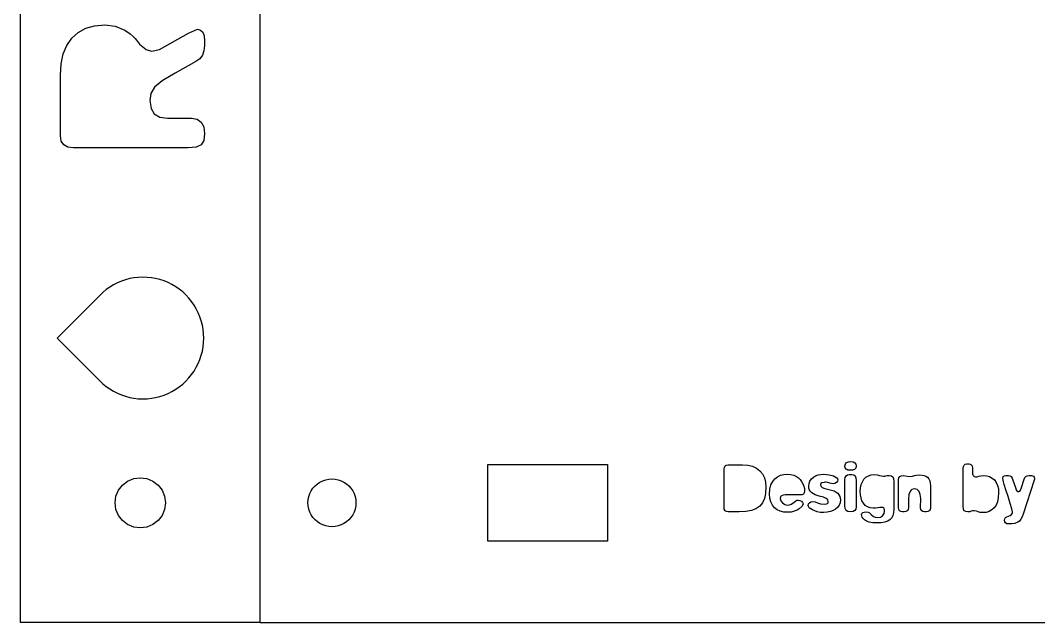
# Model space of a CAD drawing. Header units: metres. Extents: x 641 to 1235, y -1361 to -1021.
# Drawn here: x 1039.9 to 1124.8, y -1361 to -1310.8 of the extents above; entities that cross this region are included whole.
import ezdxf

# ---------------------------------------------------------------- set-up
doc = ezdxf.new("R2010")
doc.units = ezdxf.units.M

msp = doc.modelspace()

# ---------------------------------------------------------------- linework, layer by layer
at = {"layer": 'COMPONENT10'}
for p, q in [((1098.58, -1348.22, 0), (1098.6, -1348.066, 0)), ((1098.58, -1351.351, 0), (1098.58, -1348.22, 0)), ((1098.6, -1348.066, 0), (1098.662, -1347.956, 0)), ((1098.662, -1347.956, 0), (1098.764, -1347.89, 0)), ((1098.764, -1347.89, 0), (1098.908, -1347.868, 0)), ((1098.908, -1347.868, 0), (1100.116, -1347.868, 0)), ((1100.116, -1347.868, 0), (1100.558, -1347.899, 0)), ((1100.558, -1347.899, 0), (1100.947, -1347.99, 0)), ((1100.947, -1347.99, 0), (1101.283, -1348.142, 0)), ((1101.283, -1348.142, 0), (1101.564, -1348.355, 0)), ((1101.564, -1348.355, 0), (1101.788, -1348.624, 0)), ((1108.667, -1347.974, 0), (1108.701, -1347.792, 0)), ((1108.692, -1348.114, 0), (1108.667, -1347.974, 0)), ((1108.767, -1348.227, 0), (1108.692, -1348.114, 0)), ((1108.701, -1347.792, 0), (1108.802, -1347.678, 0)), ((1108.906, -1348.301, 0), (1108.767, -1348.227, 0)), ((1108.802, -1347.678, 0), (1108.95, -1347.619, 0)), ((1109.124, -1348.326, 0), (1108.906, -1348.301, 0)), ((1108.95, -1347.619, 0), (1109.124, -1347.599, 0)), ((1109.124, -1347.599, 0), (1109.344, -1347.624, 0)), ((1109.304, -1348.307, 0), (1109.124, -1348.326, 0)), ((1109.456, -1348.25, 0), (1109.304, -1348.307, 0)), ((1109.344, -1347.624, 0), (1109.488, -1347.699, 0)), ((1109.559, -1348.137, 0), (1109.456, -1348.25, 0)), ((1109.488, -1347.699, 0), (1109.567, -1347.812, 0)), ((1109.593, -1347.951, 0), (1109.559, -1348.137, 0)), ((1109.567, -1347.812, 0), (1109.593, -1347.951, 0)), ((1118.532, -1348.143, 0), (1118.549, -1347.999, 0)), ((1118.532, -1351.321, 0), (1118.532, -1348.143, 0)), ((1118.549, -1347.999, 0), (1118.602, -1347.882, 0)), ((1118.602, -1347.882, 0), (1118.693, -1347.805, 0)), ((1118.693, -1347.805, 0), (1118.825, -1347.779, 0)), ((1118.825, -1347.779, 0), (1119.012, -1347.779, 0)), ((1119.012, -1347.779, 0), (1119.126, -1347.801, 0)), ((1119.126, -1347.801, 0), (1119.22, -1347.867, 0)), ((1119.22, -1347.867, 0), (1119.284, -1347.98, 0)), ((1119.284, -1347.98, 0), (1119.305, -1348.143, 0)), ((1119.305, -1348.143, 0), (1119.305, -1348.53, 0)), ((1101.788, -1348.624, 0), (1101.947, -1348.945, 0)), ((1101.947, -1348.945, 0), (1102.043, -1349.319, 0)), ((1102.489, -1349.544, 0), (1102.635, -1349.257, 0)), ((1102.635, -1349.257, 0), (1102.823, -1349.031, 0)), ((1102.823, -1349.031, 0), (1103.045, -1348.861, 0)), ((1103.045, -1348.861, 0), (1103.297, -1348.743, 0)), ((1103.297, -1348.743, 0), (1103.569, -1348.675, 0)), ((1103.569, -1348.675, 0), (1103.851, -1348.653, 0)), ((1103.851, -1348.653, 0), (1104.15, -1348.674, 0)), ((1104.15, -1348.674, 0), (1104.402, -1348.738, 0)), ((1104.402, -1348.738, 0), (1104.614, -1348.835, 0)), ((1104.614, -1348.835, 0), (1104.792, -1348.957, 0)), ((1104.792, -1348.957, 0), (1104.938, -1349.1, 0)), ((1104.938, -1349.1, 0), (1105.05, -1349.257, 0)), ((1105.05, -1349.257, 0), (1105.203, -1349.573, 0)), ((1105.667, -1349.422, 0), (1105.746, -1349.222, 0)), ((1105.746, -1349.222, 0), (1105.87, -1349.05, 0)), ((1105.87, -1349.05, 0), (1106.028, -1348.909, 0)), ((1106.028, -1348.909, 0), (1106.216, -1348.797, 0)), ((1106.216, -1348.797, 0), (1106.43, -1348.715, 0)), ((1106.43, -1348.715, 0), (1106.659, -1348.665, 0)), ((1106.659, -1348.665, 0), (1106.896, -1348.648, 0)), ((1106.896, -1348.648, 0), (1107.344, -1348.689, 0)), ((1107.344, -1348.689, 0), (1107.72, -1348.794, 0)), ((1107.72, -1348.794, 0), (1107.975, -1348.944, 0)), ((1108.033, -1349.24, 0), (1107.945, -1349.343, 0)), ((1107.975, -1348.944, 0), (1108.045, -1349.03, 0)), ((1108.069, -1349.117, 0), (1108.033, -1349.24, 0)), ((1108.045, -1349.03, 0), (1108.069, -1349.117, 0)), ((1108.667, -1349.087, 0), (1108.691, -1348.914, 0)), ((1108.667, -1351.28, 0), (1108.667, -1349.087, 0)), ((1108.691, -1348.914, 0), (1108.764, -1348.78, 0)), ((1108.764, -1348.78, 0), (1108.876, -1348.694, 0)), ((1108.876, -1348.694, 0), (1109.019, -1348.665, 0)), ((1109.019, -1348.665, 0), (1109.23, -1348.665, 0)), ((1109.23, -1348.665, 0), (1109.394, -1348.697, 0)), ((1109.394, -1348.697, 0), (1109.511, -1348.794, 0)), ((1109.511, -1348.794, 0), (1109.582, -1348.955, 0)), ((1109.582, -1348.955, 0), (1109.605, -1349.181, 0)), ((1109.605, -1349.181, 0), (1109.605, -1351.374, 0)), ((1110.115, -1349.277, 0), (1110.247, -1349.07, 0)), ((1110.247, -1349.07, 0), (1110.414, -1348.903, 0)), ((1110.414, -1348.903, 0), (1110.617, -1348.777, 0)), ((1110.617, -1348.777, 0), (1110.853, -1348.698, 0)), ((1110.853, -1348.698, 0), (1111.124, -1348.672, 0)), ((1111.124, -1348.672, 0), (1111.341, -1348.695, 0)), ((1111.341, -1348.695, 0), (1111.543, -1348.745, 0)), ((1111.543, -1348.745, 0), (1111.722, -1348.792, 0)), ((1111.722, -1348.792, 0), (1111.874, -1348.812, 0)), ((1111.874, -1348.812, 0), (1111.983, -1348.804, 0)), ((1111.983, -1348.804, 0), (1112.083, -1348.783, 0)), ((1112.083, -1348.783, 0), (1112.194, -1348.762, 0)), ((1112.194, -1348.762, 0), (1112.344, -1348.754, 0)), ((1112.344, -1348.754, 0), (1112.535, -1348.78, 0)), ((1112.535, -1348.78, 0), (1112.651, -1348.859, 0)), ((1112.651, -1348.859, 0), (1112.711, -1349.018, 0)), ((1112.711, -1349.018, 0), (1112.731, -1349.281, 0)), ((1113.137, -1349.105, 0), (1113.163, -1348.956, 0)), ((1113.137, -1351.427, 0), (1113.137, -1349.105, 0)), ((1113.163, -1348.956, 0), (1113.24, -1348.85, 0)), ((1113.24, -1348.85, 0), (1113.368, -1348.786, 0)), ((1113.368, -1348.786, 0), (1113.548, -1348.765, 0)), ((1113.548, -1348.765, 0), (1113.864, -1348.806, 0)), ((1113.864, -1348.806, 0), (1114.122, -1348.847, 0)), ((1114.122, -1348.847, 0), (1114.303, -1348.824, 0)), ((1114.303, -1348.824, 0), (1114.462, -1348.771, 0)), ((1114.462, -1348.771, 0), (1114.646, -1348.718, 0)), ((1114.646, -1348.718, 0), (1114.907, -1348.695, 0)), ((1114.907, -1348.695, 0), (1115.271, -1348.748, 0)), ((1115.271, -1348.748, 0), (1115.423, -1348.815, 0)), ((1115.423, -1348.815, 0), (1115.554, -1348.909, 0)), ((1115.554, -1348.909, 0), (1115.661, -1349.034, 0)), ((1115.661, -1349.034, 0), (1115.737, -1349.197, 0)), ((1115.737, -1349.197, 0), (1115.782, -1349.396, 0)), ((1119.305, -1348.53, 0), (1119.32, -1348.651, 0)), ((1119.32, -1348.651, 0), (1119.367, -1348.767, 0)), ((1119.367, -1348.767, 0), (1119.443, -1348.853, 0)), ((1119.443, -1348.853, 0), (1119.551, -1348.882, 0)), ((1119.551, -1348.882, 0), (1119.689, -1348.861, 0)), ((1119.689, -1348.861, 0), (1119.836, -1348.817, 0)), ((1119.836, -1348.817, 0), (1120.012, -1348.773, 0)), ((1120.012, -1348.773, 0), (1120.231, -1348.753, 0)), ((1120.231, -1348.753, 0), (1120.492, -1348.777, 0)), ((1120.492, -1348.777, 0), (1120.733, -1348.85, 0)), ((1120.733, -1348.85, 0), (1120.948, -1348.968, 0)), ((1120.948, -1348.968, 0), (1121.132, -1349.131, 0)), ((1121.132, -1349.131, 0), (1121.28, -1349.338, 0)), ((1121.83, -1349.005, 0), (1121.871, -1348.846, 0)), ((1121.88, -1349.286, 0), (1121.83, -1349.005, 0)), ((1121.871, -1348.846, 0), (1121.967, -1348.776, 0)), ((1121.967, -1348.776, 0), (1122.091, -1348.759, 0)), ((1122.091, -1348.759, 0), (1122.302, -1348.759, 0)), ((1122.302, -1348.759, 0), (1122.433, -1348.782, 0)), ((1122.433, -1348.782, 0), (1122.539, -1348.852, 0)), ((1122.539, -1348.852, 0), (1122.621, -1348.97, 0)), ((1122.621, -1348.97, 0), (1122.677, -1349.134, 0)), ((1122.677, -1349.134, 0), (1122.882, -1349.767, 0)), ((1123.404, -1349.755, 0), (1123.615, -1349.064, 0)), ((1124.46, -1349.157, 0), (1123.533, -1351.972, 0)), ((1123.615, -1349.064, 0), (1123.675, -1348.934, 0)), ((1123.675, -1348.934, 0), (1123.759, -1348.838, 0)), ((1123.759, -1348.838, 0), (1123.874, -1348.778, 0)), ((1123.874, -1348.778, 0), (1124.026, -1348.759, 0)), ((1124.026, -1348.759, 0), (1124.225, -1348.759, 0)), ((1124.225, -1348.759, 0), (1124.323, -1348.774, 0)), ((1124.323, -1348.774, 0), (1124.407, -1348.82, 0)), ((1124.407, -1348.82, 0), (1124.464, -1348.888, 0)), ((1124.477, -1349.078, 0), (1124.46, -1349.157, 0)), ((1124.464, -1348.888, 0), (1124.483, -1348.97, 0)), ((1124.483, -1348.97, 0), (1124.477, -1349.078, 0)), ((1102.043, -1349.319, 0), (1102.075, -1349.744, 0)), ((1102.075, -1349.744, 0), (1102.043, -1350.251, 0)), ((1102.363, -1350.306, 0), (1102.394, -1349.893, 0)), ((1102.394, -1349.893, 0), (1102.489, -1349.544, 0)), ((1105.203, -1349.573, 0), (1105.276, -1349.852, 0)), ((1105.294, -1350.036, 0), (1105.27, -1350.207, 0)), ((1105.276, -1349.852, 0), (1105.294, -1350.036, 0)), ((1105.641, -1349.645, 0), (1105.667, -1349.422, 0)), ((1105.658, -1349.82, 0), (1105.641, -1349.645, 0)), ((1105.708, -1349.97, 0), (1105.658, -1349.82, 0)), ((1105.788, -1350.098, 0), (1105.708, -1349.97, 0)), ((1105.893, -1350.207, 0), (1105.788, -1350.098, 0)), ((1106.651, -1349.428, 0), (1106.626, -1349.498, 0)), ((1106.626, -1349.498, 0), (1106.658, -1349.648, 0)), ((1106.726, -1349.381, 0), (1106.651, -1349.428, 0)), ((1106.658, -1349.648, 0), (1106.77, -1349.756, 0)), ((1106.922, -1349.334, 0), (1106.726, -1349.381, 0)), ((1106.77, -1349.756, 0), (1106.981, -1349.838, 0)), ((1107.007, -1349.328, 0), (1106.922, -1349.334, 0)), ((1106.981, -1349.838, 0), (1107.318, -1349.914, 0)), ((1107.066, -1349.325, 0), (1107.007, -1349.328, 0)), ((1107.245, -1349.345, 0), (1107.066, -1349.325, 0)), ((1107.409, -1349.387, 0), (1107.245, -1349.345, 0)), ((1107.318, -1349.914, 0), (1107.761, -1350.047, 0)), ((1107.547, -1349.428, 0), (1107.409, -1349.387, 0)), ((1107.705, -1349.445, 0), (1107.547, -1349.428, 0)), ((1107.828, -1349.416, 0), (1107.705, -1349.445, 0)), ((1107.761, -1350.047, 0), (1107.927, -1350.138, 0)), ((1107.945, -1349.343, 0), (1107.828, -1349.416, 0)), ((1109.939, -1350.102, 0), (1109.959, -1349.799, 0)), ((1109.955, -1350.372, 0), (1109.939, -1350.102, 0)), ((1109.959, -1349.799, 0), (1110.019, -1349.522, 0)), ((1110.019, -1349.522, 0), (1110.115, -1349.277, 0)), ((1112.731, -1349.281, 0), (1112.731, -1351.604, 0)), ((1114.094, -1350.09, 0), (1113.997, -1350.354, 0)), ((1114.166, -1349.998, 0), (1114.094, -1350.09, 0)), ((1114.254, -1349.932, 0), (1114.166, -1349.998, 0)), ((1114.479, -1349.879, 0), (1114.254, -1349.932, 0)), ((1114.699, -1349.93, 0), (1114.479, -1349.879, 0)), ((1114.856, -1350.081, 0), (1114.699, -1349.93, 0)), ((1114.95, -1350.334, 0), (1114.856, -1350.081, 0)), ((1115.782, -1349.396, 0), (1115.797, -1349.633, 0)), ((1115.797, -1349.633, 0), (1115.797, -1351.462, 0)), ((1121.28, -1349.338, 0), (1121.393, -1349.588, 0)), ((1121.393, -1349.588, 0), (1121.463, -1349.882, 0)), ((1121.463, -1349.882, 0), (1121.486, -1350.219, 0)), ((1121.947, -1349.503, 0), (1121.88, -1349.286, 0)), ((1122.096, -1349.949, 0), (1121.947, -1349.503, 0)), ((1122.281, -1350.515, 0), (1122.096, -1349.949, 0)), ((1122.882, -1349.767, 0), (1122.941, -1349.943, 0)), ((1122.941, -1349.943, 0), (1123.017, -1350.043, 0)), ((1123.017, -1350.043, 0), (1123.099, -1350.087, 0)), ((1123.099, -1350.087, 0), (1123.175, -1350.096, 0)), ((1123.175, -1350.096, 0), (1123.254, -1350.069, 0)), ((1123.254, -1350.069, 0), (1123.313, -1349.99, 0)), ((1123.313, -1349.99, 0), (1123.404, -1349.755, 0)), ((1101.948, -1350.68, 0), (1101.786, -1351.034, 0)), ((1102.043, -1350.251, 0), (1101.948, -1350.68, 0)), ((1102.392, -1350.659, 0), (1102.363, -1350.306, 0)), ((1102.477, -1350.966, 0), (1102.392, -1350.659, 0)), ((1103.291, -1350.548, 0), (1103.265, -1350.681, 0)), ((1103.265, -1350.681, 0), (1103.318, -1350.875, 0)), ((1103.368, -1350.453, 0), (1103.291, -1350.548, 0)), ((1103.318, -1350.875, 0), (1103.455, -1351.048, 0)), ((1103.496, -1350.396, 0), (1103.368, -1350.453, 0)), ((1103.675, -1350.377, 0), (1103.496, -1350.396, 0)), ((1104.625, -1350.377, 0), (1103.675, -1350.377, 0)), ((1104.394, -1351.016, 0), (1104.567, -1350.875, 0)), ((1104.567, -1350.875, 0), (1104.658, -1350.827, 0)), ((1104.895, -1350.377, 0), (1104.625, -1350.377, 0)), ((1104.658, -1350.827, 0), (1104.766, -1350.811, 0)), ((1104.766, -1350.811, 0), (1104.907, -1350.84, 0)), ((1105.077, -1350.36, 0), (1104.895, -1350.377, 0)), ((1104.907, -1350.84, 0), (1105.036, -1350.913, 0)), ((1105.036, -1350.913, 0), (1105.13, -1351.01, 0)), ((1105.2, -1350.309, 0), (1105.077, -1350.36, 0)), ((1105.27, -1350.207, 0), (1105.2, -1350.309, 0)), ((1105.708, -1351.028, 0), (1105.825, -1350.958, 0)), ((1105.825, -1350.958, 0), (1105.946, -1350.935, 0)), ((1106.169, -1350.378, 0), (1105.893, -1350.207, 0)), ((1105.946, -1350.935, 0), (1106.166, -1350.967, 0)), ((1106.509, -1350.489, 0), (1106.169, -1350.378, 0)), ((1106.864, -1350.58, 0), (1106.509, -1350.489, 0)), ((1107.098, -1350.665, 0), (1106.864, -1350.58, 0)), ((1107.227, -1350.776, 0), (1107.098, -1350.665, 0)), ((1107.265, -1350.946, 0), (1107.227, -1350.776, 0)), ((1107.251, -1351.037, 0), (1107.265, -1350.946, 0)), ((1107.927, -1350.138, 0), (1108.057, -1350.246, 0)), ((1108.057, -1350.246, 0), (1108.224, -1350.499, 0)), ((1108.224, -1350.499, 0), (1108.28, -1350.794, 0)), ((1108.28, -1350.794, 0), (1108.253, -1351.028, 0)), ((1110.004, -1350.63, 0), (1109.955, -1350.372, 0)), ((1110.086, -1350.868, 0), (1110.004, -1350.63, 0)), ((1110.203, -1351.076, 0), (1110.086, -1350.868, 0)), ((1113.965, -1350.724, 0), (1113.959, -1351.462, 0)), ((1113.997, -1350.354, 0), (1113.965, -1350.724, 0)), ((1114.982, -1350.688, 0), (1114.95, -1350.334, 0)), ((1114.976, -1351.462, 0), (1114.982, -1350.688, 0)), ((1121.387, -1350.943, 0), (1121.269, -1351.224, 0)), ((1121.461, -1350.608, 0), (1121.387, -1350.943, 0)), ((1121.486, -1350.219, 0), (1121.461, -1350.608, 0)), ((1122.46, -1351.086, 0), (1122.281, -1350.515, 0)), ((1098.599, -1351.571, 0), (1098.58, -1351.351, 0)), ((1098.659, -1351.706, 0), (1098.599, -1351.571, 0)), ((1098.767, -1351.774, 0), (1098.659, -1351.706, 0)), ((1098.931, -1351.797, 0), (1098.767, -1351.774, 0)), ((1099.846, -1351.797, 0), (1098.931, -1351.797, 0)), ((1100.392, -1351.767, 0), (1099.846, -1351.797, 0)), ((1100.855, -1351.679, 0), (1100.392, -1351.767, 0)), ((1101.24, -1351.53, 0), (1100.855, -1351.679, 0)), ((1101.55, -1351.316, 0), (1101.24, -1351.53, 0)), ((1101.786, -1351.034, 0), (1101.55, -1351.316, 0)), ((1102.613, -1351.228, 0), (1102.477, -1350.966, 0)), ((1102.793, -1351.444, 0), (1102.613, -1351.228, 0)), ((1103.013, -1351.613, 0), (1102.793, -1351.444, 0)), ((1103.268, -1351.734, 0), (1103.013, -1351.613, 0)), ((1103.553, -1351.807, 0), (1103.268, -1351.734, 0)), ((1103.455, -1351.048, 0), (1103.649, -1351.174, 0)), ((1103.863, -1351.831, 0), (1103.553, -1351.807, 0)), ((1103.649, -1351.174, 0), (1103.875, -1351.221, 0)), ((1104.171, -1351.81, 0), (1103.863, -1351.831, 0)), ((1103.875, -1351.221, 0), (1104.046, -1351.205, 0)), ((1104.046, -1351.205, 0), (1104.183, -1351.156, 0)), ((1104.438, -1351.746, 0), (1104.171, -1351.81, 0)), ((1104.183, -1351.156, 0), (1104.394, -1351.016, 0)), ((1104.663, -1351.653, 0), (1104.438, -1351.746, 0)), ((1104.845, -1351.544, 0), (1104.663, -1351.653, 0)), ((1105.086, -1351.306, 0), (1104.845, -1351.544, 0)), ((1105.165, -1351.115, 0), (1105.086, -1351.306, 0)), ((1105.13, -1351.01, 0), (1105.165, -1351.115, 0)), ((1105.594, -1351.263, 0), (1105.623, -1351.134, 0)), ((1105.617, -1351.349, 0), (1105.594, -1351.263, 0)), ((1105.685, -1351.444, 0), (1105.617, -1351.349, 0)), ((1105.623, -1351.134, 0), (1105.708, -1351.028, 0)), ((1105.943, -1351.634, 0), (1105.685, -1351.444, 0)), ((1106.35, -1351.787, 0), (1105.943, -1351.634, 0)), ((1106.166, -1350.967, 0), (1106.371, -1351.04, 0)), ((1106.607, -1351.833, 0), (1106.35, -1351.787, 0)), ((1106.371, -1351.04, 0), (1106.614, -1351.113, 0)), ((1106.614, -1351.113, 0), (1106.954, -1351.145, 0)), ((1106.954, -1351.145, 0), (1107.114, -1351.134, 0)), ((1107.114, -1351.134, 0), (1107.207, -1351.099, 0)), ((1107.447, -1351.775, 0), (1107.183, -1351.83, 0)), ((1107.207, -1351.099, 0), (1107.251, -1351.037, 0)), ((1107.682, -1351.686, 0), (1107.447, -1351.775, 0)), ((1107.884, -1351.567, 0), (1107.682, -1351.686, 0)), ((1108.049, -1351.417, 0), (1107.884, -1351.567, 0)), ((1108.174, -1351.236, 0), (1108.049, -1351.417, 0)), ((1108.253, -1351.028, 0), (1108.174, -1351.236, 0)), ((1108.688, -1351.506, 0), (1108.667, -1351.28, 0)), ((1108.752, -1351.667, 0), (1108.688, -1351.506, 0)), ((1108.891, -1351.764, 0), (1108.752, -1351.667, 0)), ((1109.136, -1351.797, 0), (1108.891, -1351.764, 0)), ((1109.341, -1351.77, 0), (1109.136, -1351.797, 0)), ((1109.488, -1351.691, 0), (1109.341, -1351.77, 0)), ((1109.576, -1351.559, 0), (1109.488, -1351.691, 0)), ((1109.605, -1351.374, 0), (1109.576, -1351.559, 0)), ((1110.145, -1351.85, 0), (1110.266, -1351.806, 0)), ((1110.356, -1351.25, 0), (1110.203, -1351.076, 0)), ((1110.266, -1351.806, 0), (1110.432, -1351.791, 0)), ((1110.543, -1351.384, 0), (1110.356, -1351.25, 0)), ((1110.432, -1351.791, 0), (1110.59, -1351.81, 0)), ((1110.768, -1351.469, 0), (1110.543, -1351.384, 0)), ((1110.59, -1351.81, 0), (1110.699, -1351.865, 0)), ((1111.03, -1351.498, 0), (1110.768, -1351.469, 0)), ((1111.206, -1351.486, 0), (1111.03, -1351.498, 0)), ((1111.402, -1351.457, 0), (1111.206, -1351.486, 0)), ((1111.575, -1351.428, 0), (1111.402, -1351.457, 0)), ((1111.687, -1351.416, 0), (1111.575, -1351.428, 0)), ((1111.817, -1351.434, 0), (1111.687, -1351.416, 0)), ((1111.904, -1351.489, 0), (1111.817, -1351.434, 0)), ((1111.952, -1351.587, 0), (1111.904, -1351.489, 0)), ((1111.928, -1351.941, 0), (1111.968, -1351.733, 0)), ((1111.968, -1351.733, 0), (1111.952, -1351.587, 0)), ((1112.731, -1351.604, 0), (1112.713, -1351.862, 0)), ((1113.159, -1351.59, 0), (1113.137, -1351.427, 0)), ((1113.226, -1351.703, 0), (1113.159, -1351.59, 0)), ((1113.33, -1351.769, 0), (1113.226, -1351.703, 0)), ((1113.466, -1351.791, 0), (1113.33, -1351.769, 0)), ((1113.595, -1351.791, 0), (1113.466, -1351.791, 0)), ((1113.736, -1351.771, 0), (1113.595, -1351.791, 0)), ((1113.854, -1351.712, 0), (1113.736, -1351.771, 0)), ((1113.933, -1351.61, 0), (1113.854, -1351.712, 0)), ((1113.959, -1351.462, 0), (1113.933, -1351.61, 0)), ((1114.999, -1351.61, 0), (1114.976, -1351.462, 0)), ((1115.07, -1351.712, 0), (1114.999, -1351.61, 0)), ((1115.175, -1351.771, 0), (1115.07, -1351.712, 0)), ((1115.304, -1351.791, 0), (1115.175, -1351.771, 0)), ((1115.434, -1351.791, 0), (1115.304, -1351.791, 0)), ((1115.574, -1351.771, 0), (1115.434, -1351.791, 0)), ((1115.692, -1351.712, 0), (1115.574, -1351.771, 0)), ((1115.771, -1351.61, 0), (1115.692, -1351.712, 0)), ((1115.797, -1351.462, 0), (1115.771, -1351.61, 0)), ((1118.553, -1351.555, 0), (1118.532, -1351.321, 0)), ((1118.617, -1351.696, 0), (1118.553, -1351.555, 0)), ((1118.738, -1351.766, 0), (1118.617, -1351.696, 0)), ((1118.93, -1351.789, 0), (1118.738, -1351.766, 0)), ((1119.085, -1351.778, 0), (1118.93, -1351.789, 0)), ((1119.188, -1351.748, 0), (1119.085, -1351.778, 0)), ((1119.293, -1351.719, 0), (1119.188, -1351.748, 0)), ((1119.457, -1351.707, 0), (1119.293, -1351.719, 0)), ((1119.63, -1351.731, 0), (1119.457, -1351.707, 0)), ((1119.768, -1351.783, 0), (1119.63, -1351.731, 0)), ((1119.935, -1351.836, 0), (1119.768, -1351.783, 0)), ((1120.704, -1351.757, 0), (1120.458, -1351.834, 0)), ((1120.925, -1351.63, 0), (1120.704, -1351.757, 0)), ((1121.114, -1351.453, 0), (1120.925, -1351.63, 0)), ((1121.269, -1351.224, 0), (1121.114, -1351.453, 0)), ((1122.598, -1351.55, 0), (1122.46, -1351.086, 0)), ((1122.654, -1351.796, 0), (1122.598, -1351.55, 0)), ((1122.632, -1351.914, 0), (1122.654, -1351.796, 0)), ((1106.896, -1351.848, 0), (1106.607, -1351.833, 0)), ((1107.183, -1351.83, 0), (1106.896, -1351.848, 0)), ((1110.045, -1352.026, 0), (1110.07, -1351.923, 0)), ((1110.101, -1352.234, 0), (1110.045, -1352.026, 0)), ((1110.07, -1351.923, 0), (1110.145, -1351.85, 0)), ((1110.178, -1352.351, 0), (1110.101, -1352.234, 0)), ((1110.3, -1352.46, 0), (1110.178, -1352.351, 0)), ((1110.47, -1352.558, 0), (1110.3, -1352.46, 0)), ((1110.693, -1352.642, 0), (1110.47, -1352.558, 0)), ((1110.978, -1352.699, 0), (1110.693, -1352.642, 0)), ((1110.699, -1351.865, 0), (1110.86, -1352.026, 0)), ((1110.86, -1352.026, 0), (1111.045, -1352.187, 0)), ((1111.045, -1352.187, 0), (1111.183, -1352.242, 0)), ((1111.183, -1352.242, 0), (1111.382, -1352.26, 0)), ((1111.382, -1352.26, 0), (1111.62, -1352.223, 0)), ((1111.62, -1352.223, 0), (1111.807, -1352.111, 0)), ((1111.998, -1352.648, 0), (1111.697, -1352.701, 0)), ((1111.807, -1352.111, 0), (1111.928, -1351.941, 0)), ((1112.24, -1352.56, 0), (1111.998, -1352.648, 0)), ((1112.429, -1352.437, 0), (1112.24, -1352.56, 0)), ((1112.567, -1352.279, 0), (1112.429, -1352.437, 0)), ((1112.66, -1352.087, 0), (1112.567, -1352.279, 0)), ((1112.713, -1351.862, 0), (1112.66, -1352.087, 0)), ((1120.196, -1351.859, 0), (1119.935, -1351.836, 0)), ((1120.458, -1351.834, 0), (1120.196, -1351.859, 0)), ((1121.973, -1352.488, 0), (1121.996, -1352.363, 0)), ((1121.995, -1352.623, 0), (1121.973, -1352.488, 0)), ((1122.061, -1352.722, 0), (1121.995, -1352.623, 0)), ((1121.996, -1352.363, 0), (1122.064, -1352.271, 0)), ((1122.064, -1352.271, 0), (1122.172, -1352.205, 0)), ((1122.172, -1352.205, 0), (1122.313, -1352.159, 0)), ((1122.313, -1352.159, 0), (1122.462, -1352.107, 0)), ((1122.462, -1352.107, 0), (1122.569, -1352.022, 0)), ((1122.569, -1352.022, 0), (1122.632, -1351.914, 0)), ((1123.099, -1352.664, 0), (1122.844, -1352.778, 0)), ((1123.219, -1352.557, 0), (1123.099, -1352.664, 0)), ((1123.334, -1352.412, 0), (1123.219, -1352.557, 0)), ((1123.439, -1352.219, 0), (1123.334, -1352.412, 0)), ((1123.533, -1351.972, 0), (1123.439, -1352.219, 0)), ((1111.335, -1352.718, 0), (1110.978, -1352.699, 0)), ((1111.697, -1352.701, 0), (1111.335, -1352.718, 0)), ((1122.162, -1352.784, 0), (1122.061, -1352.722, 0)), ((1122.29, -1352.804, 0), (1122.162, -1352.784, 0)), ((1122.583, -1352.804, 0), (1122.29, -1352.804, 0)), ((1122.844, -1352.778, 0), (1122.583, -1352.804, 0))]:
    msp.add_line(p, q, dxfattribs=at)
at = {"layer": 'COMPONENT18'}
for p, q in [((1044.156, -1312.25, 0.025), (1044.684, -1311.771, 0.025)), ((1044.684, -1311.771, 0.025), (1045.318, -1311.429, 0.025)), ((1045.318, -1311.429, 0.025), (1046.057, -1311.224, 0.025)), ((1046.057, -1311.224, 0.025), (1046.901, -1311.155, 0.025)), ((1046.901, -1311.155, 0.025), (1047.762, -1311.263, 0.025)), ((1047.762, -1311.263, 0.025), (1048.587, -1311.586, 0.025)), ((1048.587, -1311.586, 0.025), (1049.009, -1311.882, 0.025)), ((1051.458, -1313.201, 0.025), (1053.898, -1311.837, 0.025)), ((1053.898, -1311.837, 0.025), (1054.652, -1311.514, 0.025)), ((1054.652, -1311.514, 0.025), (1054.903, -1311.575, 0.025)), ((1054.903, -1311.575, 0.025), (1055.082, -1311.756, 0.025)), ((1055.082, -1311.756, 0.025), (1055.19, -1312.059, 0.025)), ((1043.74, -1312.854, 0.025), (1044.156, -1312.25, 0.025)), ((1049.009, -1311.882, 0.025), (1049.269, -1312.124, 0.025)), ((1049.269, -1312.124, 0.025), (1049.377, -1312.232, 0.025)), ((1049.377, -1312.232, 0.025), (1049.431, -1312.286, 0.025)), ((1049.431, -1312.286, 0.025), (1049.547, -1312.429, 0.025)), ((1049.547, -1312.429, 0.025), (1049.807, -1312.77, 0.025)), ((1055.19, -1312.059, 0.025), (1055.226, -1312.483, 0.025)), ((1055.226, -1312.483, 0.025), (1055.226, -1312.878, 0.025)), ((1043.264, -1314.406, 0.025), (1043.443, -1313.573, 0.025)), ((1043.443, -1313.573, 0.025), (1043.74, -1312.854, 0.025)), ((1049.807, -1312.77, 0.025), (1050.346, -1313.201, 0.025)), ((1050.346, -1313.201, 0.025), (1050.812, -1313.344, 0.025)), ((1050.812, -1313.344, 0.025), (1051.458, -1313.201, 0.025)), ((1055.181, -1313.31, 0.025), (1055.046, -1313.676, 0.025)), ((1055.226, -1312.878, 0.025), (1055.181, -1313.31, 0.025)), ((1043.205, -1315.353, 0.025), (1043.264, -1314.406, 0.025)), ((1054.508, -1314.205, 0.025), (1052.786, -1315.174, 0.025)), ((1054.822, -1313.974, 0.025), (1054.508, -1314.205, 0.025)), ((1055.046, -1313.676, 0.025), (1054.822, -1313.974, 0.025)), ((1052.786, -1315.174, 0.025), (1051.7, -1315.829, 0.025)), ((1043.205, -1320.415, 0.025), (1043.205, -1315.353, 0.025)), ((1051.7, -1315.829, 0.025), (1051.054, -1316.349, 0.025)), ((1050.749, -1316.861, 0.025), (1050.669, -1317.471, 0.025)), ((1051.054, -1316.349, 0.025), (1050.749, -1316.861, 0.025)), ((1050.669, -1317.471, 0.025), (1050.761, -1318.114, 0.025)), ((1050.761, -1318.114, 0.025), (1051.036, -1318.574, 0.025)), ((1051.036, -1318.574, 0.025), (1051.496, -1318.85, 0.025)), ((1051.496, -1318.85, 0.025), (1052.14, -1318.942, 0.025)), ((1052.14, -1318.942, 0.025), (1054.149, -1318.942, 0.025)), ((1054.149, -1318.942, 0.025), (1054.62, -1319.02, 0.025)), ((1054.62, -1319.02, 0.025), (1054.957, -1319.256, 0.025)), ((1054.957, -1319.256, 0.025), (1055.159, -1319.649, 0.025)), ((1055.226, -1320.199, 0.025), (1055.156, -1320.79, 0.025)), ((1055.159, -1319.649, 0.025), (1055.226, -1320.199, 0.025)), ((1043.272, -1320.855, 0.025), (1043.205, -1320.415, 0.025)), ((1043.474, -1321.17, 0.025), (1043.272, -1320.855, 0.025)), ((1043.811, -1321.358, 0.025), (1043.474, -1321.17, 0.025)), ((1054.948, -1321.161, 0.025), (1054.537, -1321.356, 0.025)), ((1055.156, -1320.79, 0.025), (1054.948, -1321.161, 0.025)), ((1044.281, -1321.421, 0.025), (1043.811, -1321.358, 0.025)), ((1053.862, -1321.421, 0.025), (1044.281, -1321.421, 0.025)), ((1054.537, -1321.356, 0.025), (1053.862, -1321.421, 0.025))]:
    msp.add_line(p, q, dxfattribs=at)
at = {"layer": 'GROUP15'}
for p, q in [((1039.859, -1361.04, 0), (1039.859, -1201.04, 0)), ((1048.374, -1349.555, 0), (1048.809, -1349.221, 0)), ((1048.809, -1349.221, 0), (1049.315, -1349.011, 0)), ((1049.315, -1349.011, 0), (1049.859, -1348.94, 0)), ((1049.859, -1348.94, 0), (1050.402, -1349.011, 0)), ((1050.402, -1349.011, 0), (1050.909, -1349.221, 0)), ((1050.909, -1349.221, 0), (1051.344, -1349.555, 0)), ((1047.83, -1350.496, 0), (1048.04, -1349.99, 0)), ((1048.04, -1349.99, 0), (1048.374, -1349.555, 0)), ((1051.344, -1349.555, 0), (1051.677, -1349.99, 0)), ((1051.677, -1349.99, 0), (1051.887, -1350.496, 0)), ((1047.759, -1351.04, 0), (1047.83, -1350.496, 0)), ((1051.887, -1350.496, 0), (1051.959, -1351.04, 0)), ((1047.83, -1351.583, 0), (1047.759, -1351.04, 0)), ((1048.04, -1352.09, 0), (1047.83, -1351.583, 0)), ((1051.887, -1351.583, 0), (1051.677, -1352.09, 0)), ((1051.959, -1351.04, 0), (1051.887, -1351.583, 0)), ((1048.374, -1352.525, 0), (1048.04, -1352.09, 0)), ((1048.809, -1352.858, 0), (1048.374, -1352.525, 0)), ((1051.344, -1352.525, 0), (1050.909, -1352.858, 0)), ((1051.677, -1352.09, 0), (1051.344, -1352.525, 0)), ((1049.315, -1353.068, 0), (1048.809, -1352.858, 0)), ((1049.859, -1353.14, 0), (1049.315, -1353.068, 0)), ((1050.402, -1353.068, 0), (1049.859, -1353.14, 0)), ((1050.909, -1352.858, 0), (1050.402, -1353.068, 0)), ((1059.859, -1361.04, 0), (1039.859, -1361.04, 0))]:
    msp.add_line(p, q, dxfattribs=at)
at = {"layer": 'GROUP16'}
msp.add_polyline3d([(1055.152, -1337.647, 0), (1055.165, -1337.284, 0), (1055.152, -1336.921, 0), (1055.113, -1336.559, 0), (1055.048, -1336.201, 0), (1054.958, -1335.849, 0), (1054.843, -1335.504, 0), (1054.703, -1335.169, 0), (1054.54, -1334.844, 0), (1054.354, -1334.531, 0), (1054.146, -1334.233, 0), (1053.918, -1333.95, 0), (1053.669, -1333.685, 0), (1053.402, -1333.438, 0), (1053.119, -1333.21, 0), (1052.819, -1333.004, 0), (1052.506, -1332.819, 0), (1052.18, -1332.658, 0), (1051.844, -1332.52, 0), (1051.499, -1332.406, 0), (1051.146, -1332.318, 0), (1050.788, -1332.255, 0), (1050.426, -1332.218, 0), (1050.063, -1332.206, 0), (1049.699, -1332.221, 0), (1049.338, -1332.262, 0), (1048.981, -1332.328, 0), (1048.629, -1332.42, 0), (1048.285, -1332.537, 0), (1047.95, -1332.678, 0), (1047.625, -1332.843, 0), (1047.314, -1333.03, 0), (1047.017, -1333.24, 0), (1046.735, -1333.47, 0), (1042.92, -1337.284, 0), (1046.735, -1341.098, 0), (1047.017, -1341.328, 0), (1047.314, -1341.538, 0), (1047.625, -1341.725, 0), (1047.95, -1341.89, 0), (1048.285, -1342.031, 0), (1048.629, -1342.148, 0), (1048.981, -1342.24, 0), (1049.338, -1342.306, 0), (1049.699, -1342.347, 0), (1050.063, -1342.362, 0), (1050.426, -1342.351, 0), (1050.788, -1342.313, 0), (1051.146, -1342.25, 0), (1051.499, -1342.162, 0), (1051.844, -1342.048, 0), (1052.18, -1341.91, 0), (1052.506, -1341.749, 0), (1052.819, -1341.564, 0), (1053.119, -1341.358, 0), (1053.402, -1341.13, 0), (1053.669, -1340.883, 0), (1053.918, -1340.618, 0), (1054.146, -1340.335, 0), (1054.354, -1340.037, 0), (1054.54, -1339.724, 0), (1054.703, -1339.4, 0), (1054.843, -1339.064, 0), (1054.958, -1338.719, 0), (1055.048, -1338.367, 0), (1055.113, -1338.009, 0), (1055.152, -1337.647, 0)], dxfattribs=at)
at = {"layer": 'GROUP6'}
for p, q in [((1059.859, -1361.04, 0), (1059.859, -1185.04, 0)), ((1078.859, -1347.84, 0), (1088.859, -1347.84, 0)), ((1078.859, -1354.24, 0), (1078.859, -1347.84, 0)), ((1088.859, -1347.84, 0), (1088.859, -1354.24, 0)), ((1064.859, -1349.308, 0), (1065.093, -1349.192, 0)), ((1065.093, -1349.192, 0), (1065.341, -1349.108, 0)), ((1065.341, -1349.108, 0), (1065.598, -1349.057, 0)), ((1065.598, -1349.057, 0), (1065.859, -1349.04, 0)), ((1065.859, -1349.04, 0), (1066.12, -1349.057, 0)), ((1066.12, -1349.057, 0), (1066.376, -1349.108, 0)), ((1066.376, -1349.108, 0), (1066.624, -1349.192, 0)), ((1066.624, -1349.192, 0), (1066.859, -1349.308, 0)), ((1064.011, -1350.274, 0), (1064.127, -1350.04, 0)), ((1064.127, -1350.04, 0), (1064.272, -1349.822, 0)), ((1064.272, -1349.822, 0), (1064.444, -1349.626, 0)), ((1064.444, -1349.626, 0), (1064.641, -1349.453, 0)), ((1064.641, -1349.453, 0), (1064.859, -1349.308, 0)), ((1066.859, -1349.308, 0), (1067.076, -1349.453, 0)), ((1067.076, -1349.453, 0), (1067.273, -1349.626, 0)), ((1067.273, -1349.626, 0), (1067.445, -1349.822, 0)), ((1067.445, -1349.822, 0), (1067.591, -1350.04, 0)), ((1067.591, -1350.04, 0), (1067.706, -1350.274, 0)), ((1063.859, -1351.04, 0), (1063.876, -1350.779, 0)), ((1063.876, -1350.779, 0), (1063.927, -1350.522, 0)), ((1063.927, -1350.522, 0), (1064.011, -1350.274, 0)), ((1067.706, -1350.274, 0), (1067.79, -1350.522, 0)), ((1067.79, -1350.522, 0), (1067.841, -1350.779, 0)), ((1067.841, -1350.779, 0), (1067.859, -1351.04, 0)), ((1063.876, -1351.301, 0), (1063.859, -1351.04, 0)), ((1063.927, -1351.557, 0), (1063.876, -1351.301, 0)), ((1064.011, -1351.805, 0), (1063.927, -1351.557, 0)), ((1064.127, -1352.04, 0), (1064.011, -1351.805, 0)), ((1067.706, -1351.805, 0), (1067.591, -1352.04, 0)), ((1067.79, -1351.557, 0), (1067.706, -1351.805, 0)), ((1067.841, -1351.301, 0), (1067.79, -1351.557, 0)), ((1067.859, -1351.04, 0), (1067.841, -1351.301, 0)), ((1064.272, -1352.257, 0), (1064.127, -1352.04, 0)), ((1064.444, -1352.454, 0), (1064.272, -1352.257, 0)), ((1064.641, -1352.626, 0), (1064.444, -1352.454, 0)), ((1064.859, -1352.772, 0), (1064.641, -1352.626, 0)), ((1067.076, -1352.626, 0), (1066.859, -1352.772, 0)), ((1067.273, -1352.454, 0), (1067.076, -1352.626, 0)), ((1067.445, -1352.257, 0), (1067.273, -1352.454, 0)), ((1067.591, -1352.04, 0), (1067.445, -1352.257, 0)), ((1065.093, -1352.888, 0), (1064.859, -1352.772, 0)), ((1065.341, -1352.972, 0), (1065.093, -1352.888, 0)), ((1065.598, -1353.023, 0), (1065.341, -1352.972, 0)), ((1065.859, -1353.04, 0), (1065.598, -1353.023, 0)), ((1066.12, -1353.023, 0), (1065.859, -1353.04, 0)), ((1066.376, -1352.972, 0), (1066.12, -1353.023, 0)), ((1066.624, -1352.888, 0), (1066.376, -1352.972, 0)), ((1066.859, -1352.772, 0), (1066.624, -1352.888, 0)), ((1088.859, -1354.24, 0), (1078.859, -1354.24, 0)), ((1059.859, -1361.04, 0), (1211.859, -1361.04, 0))]:
    msp.add_line(p, q, dxfattribs=at)

doc.saveas('drawing.dxf')
